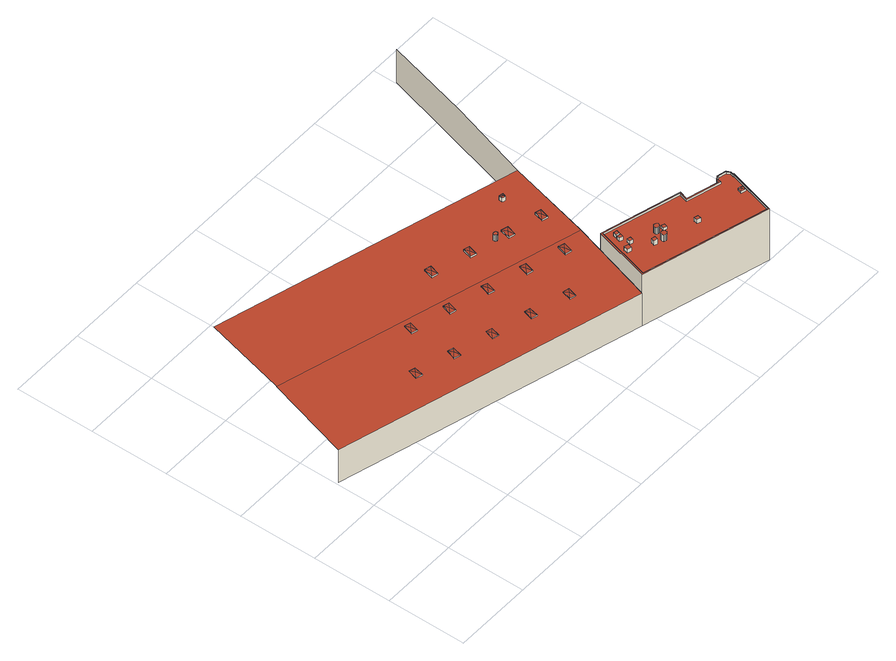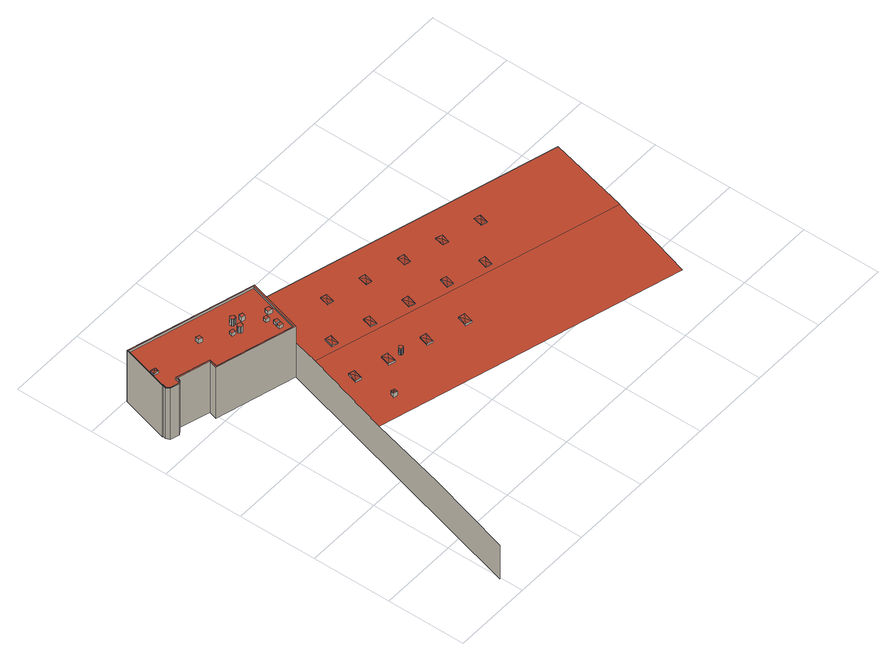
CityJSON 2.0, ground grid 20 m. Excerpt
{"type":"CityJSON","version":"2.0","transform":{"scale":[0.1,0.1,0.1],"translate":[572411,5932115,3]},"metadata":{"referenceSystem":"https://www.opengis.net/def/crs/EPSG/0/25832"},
"CityObjects":{
"building1":{"type":"Building","attributes":{"Grundfläche 2D":"24030.759298","Grundhöhe NN":"3.388"},"children":["building1-1","building1-2","building1-3","building1-4","building1-5","building1-6","building1-7","building1-8","building1-9","building1-10","building1-11","building1-12","building1-13","building1-14","building1-15","building1-16"],"geometry":[{"type":"MultiSurface","lod":"3","boundaries":[[[0,1,2,3]],[[4,5,6,7,8]],[[7,1,0,9,8]],[[10,11,12,4,8,9,0,3,13]]],"semantics":{"surfaces":[{"type":"WallSurface"},{"type":"RoofSurface"}],"values":[0,1,1,0]}}]},
"building1-1":{"type":"BuildingInstallation","parents":["building1"],"geometry":[{"type":"MultiSurface","lod":"3","boundaries":[[[14,15,16]],[[14,17,15]],[[14,16,18]],[[14,18,17]],[[16,15,19,20]],[[18,16,20,21]],[[17,18,21,22]],[[15,17,22,19]]],"semantics":{"surfaces":[{"type":"RoofSurface"},{"type":"WallSurface"}],"values":[0,0,0,0,1,1,1,1]}}]},
"building1-2":{"type":"BuildingInstallation","parents":["building1"],"geometry":[{"type":"MultiSurface","lod":"3","boundaries":[[[23,24,25]],[[23,26,24]],[[23,25,27]],[[23,27,26]],[[25,24,28,29]],[[27,25,29,30]],[[26,27,30,31]],[[24,26,31,28]]],"semantics":{"surfaces":[{"type":"RoofSurface"},{"type":"WallSurface"}],"values":[0,0,0,0,1,1,1,1]}}]},
"building1-3":{"type":"BuildingInstallation","parents":["building1"],"geometry":[{"type":"MultiSurface","lod":"3","boundaries":[[[32,33,34]],[[32,35,33]],[[32,34,36]],[[32,36,35]],[[34,33,37,38]],[[38,39,36,34]],[[35,36,39,40]],[[40,37,33,35]]],"semantics":{"surfaces":[{"type":"RoofSurface"},{"type":"WallSurface"}],"values":[0,0,0,0,1,1,1,1]}}]},
"building1-4":{"type":"BuildingInstallation","parents":["building1"],"geometry":[{"type":"MultiSurface","lod":"3","boundaries":[[[41,42,43]],[[41,44,42]],[[41,43,45]],[[41,45,44]],[[43,42,46,47]],[[45,43,47,48]],[[44,45,48,49]],[[42,44,49,46]]],"semantics":{"surfaces":[{"type":"RoofSurface"},{"type":"WallSurface"}],"values":[0,0,0,0,1,1,1,1]}}]},
"building1-5":{"type":"BuildingInstallation","parents":["building1"],"geometry":[{"type":"MultiSurface","lod":"3","boundaries":[[[50,51,52]],[[50,53,51]],[[50,52,54]],[[50,54,53]],[[52,51,55,56]],[[56,57,54,52]],[[53,54,57,58]],[[51,53,58,55]]],"semantics":{"surfaces":[{"type":"RoofSurface"},{"type":"WallSurface"}],"values":[0,0,0,0,1,1,1,1]}}]},
"building1-6":{"type":"BuildingInstallation","parents":["building1"],"geometry":[{"type":"MultiSurface","lod":"3","boundaries":[[[59,60,61]],[[59,62,60]],[[59,61,63]],[[59,63,62]],[[61,60,64,65]],[[63,61,65,66]],[[62,63,66,67]],[[60,62,67,64]]],"semantics":{"surfaces":[{"type":"RoofSurface"},{"type":"WallSurface"}],"values":[0,0,0,0,1,1,1,1]}}]},
"building1-7":{"type":"BuildingInstallation","parents":["building1"],"geometry":[{"type":"MultiSurface","lod":"3","boundaries":[[[68,69,70]],[[68,71,69]],[[68,70,72]],[[68,72,71]],[[70,69,73,74]],[[72,70,74,75]],[[71,72,75,76]],[[69,71,76,73]]],"semantics":{"surfaces":[{"type":"RoofSurface"},{"type":"WallSurface"}],"values":[0,0,0,0,1,1,1,1]}}]},
"building1-8":{"type":"BuildingInstallation","parents":["building1"],"geometry":[{"type":"MultiSurface","lod":"3","boundaries":[[[77,78,79]],[[77,80,78]],[[77,79,81]],[[77,81,80]],[[79,78,82,83]],[[81,79,83,84]],[[80,81,84,85]],[[78,80,85,82]]],"semantics":{"surfaces":[{"type":"RoofSurface"},{"type":"WallSurface"}],"values":[0,0,0,0,1,1,1,1]}}]},
"building1-9":{"type":"BuildingInstallation","parents":["building1"],"geometry":[{"type":"MultiSurface","lod":"3","boundaries":[[[86,87,88]],[[86,89,87]],[[86,88,90]],[[86,90,89]],[[88,87,91,92]],[[90,88,92,93]],[[89,90,93,94]],[[87,89,94,91]]],"semantics":{"surfaces":[{"type":"RoofSurface"},{"type":"WallSurface"}],"values":[0,0,0,0,1,1,1,1]}}]},
"building1-10":{"type":"BuildingInstallation","parents":["building1"],"geometry":[{"type":"MultiSurface","lod":"3","boundaries":[[[95,96,97]],[[95,98,96]],[[95,97,99]],[[95,99,98]],[[97,96,100,101]],[[99,97,101,102]],[[98,99,102,103]],[[96,98,103,100]]],"semantics":{"surfaces":[{"type":"RoofSurface"},{"type":"WallSurface"}],"values":[0,0,0,0,1,1,1,1]}}]},
"building1-11":{"type":"BuildingInstallation","parents":["building1"],"geometry":[{"type":"MultiSurface","lod":"3","boundaries":[[[104,105,106]],[[104,107,105]],[[104,106,108]],[[104,108,107]],[[106,105,109,110]],[[108,106,110,111]],[[107,108,111,112]],[[105,107,112,109]]],"semantics":{"surfaces":[{"type":"RoofSurface"},{"type":"WallSurface"}],"values":[0,0,0,0,1,1,1,1]}}]},
"building1-12":{"type":"BuildingInstallation","parents":["building1"],"geometry":[{"type":"MultiSurface","lod":"3","boundaries":[[[113,114,115,116,117,118,119,120,121,122,123,124,125,126,127,128,129,130]],[[121,120,131,132]],[[120,119,133,131]],[[122,121,132,134]],[[123,122,134,135]],[[124,123,135,136]],[[125,124,136,137]],[[126,125,137,138]],[[127,126,138,139]],[[128,127,139,140]],[[129,128,140,141]],[[130,129,141,142]],[[113,130,142,143]],[[114,113,143,144]],[[115,114,144,145]],[[116,115,145,146]],[[117,116,146,147]],[[118,117,147,148]],[[119,118,148,133]]],"semantics":{"surfaces":[{"type":"RoofSurface"},{"type":"WallSurface"}],"values":[0,1,1,1,1,1,1,1,1,1,1,1,1,1,1,1,1,1,1]}}]},
"building1-13":{"type":"BuildingInstallation","parents":["building1"],"geometry":[{"type":"MultiSurface","lod":"3","boundaries":[[[149,150,151]],[[149,152,150]],[[149,151,153]],[[149,153,152]],[[151,150,154,155]],[[153,151,155,156]],[[152,153,156,157]],[[150,152,157,154]]],"semantics":{"surfaces":[{"type":"RoofSurface"},{"type":"WallSurface"}],"values":[0,0,0,0,1,1,1,1]}}]},
"building1-14":{"type":"BuildingInstallation","parents":["building1"],"geometry":[{"type":"MultiSurface","lod":"3","boundaries":[[[158,159,160]],[[158,161,159]],[[158,160,162]],[[158,162,161]],[[160,159,163,164]],[[160,164,165,162]],[[165,166,161,162]],[[166,163,159,161]]],"semantics":{"surfaces":[{"type":"RoofSurface"},{"type":"WallSurface"}],"values":[0,0,0,0,1,1,1,1]}}]},
"building1-15":{"type":"BuildingInstallation","parents":["building1"],"geometry":[{"type":"MultiSurface","lod":"3","boundaries":[[[167,168,169]],[[167,170,168]],[[167,169,171]],[[167,171,170]],[[169,168,172,173]],[[173,174,171,169]],[[170,171,174,175]],[[168,170,175,172]]],"semantics":{"surfaces":[{"type":"RoofSurface"},{"type":"WallSurface"}],"values":[0,0,0,0,1,1,1,1]}}]},
"building1-16":{"type":"BuildingInstallation","parents":["building1"],"geometry":[{"type":"MultiSurface","lod":"3","boundaries":[[[176,177,178,179]],[[177,180,178]],[[177,176,181]],[[177,181,182]],[[183,177,182,184]],[[177,183,180]],[[185,186,187,176,179,178]],[[176,187,188,182,181]],[[182,188,189,183,184]],[[183,189,185,178,180]]],"semantics":{"surfaces":[{"type":"RoofSurface"},{"type":"WallSurface"}],"values":[0,0,0,0,0,0,1,1,1,1]}}]},
"building2":{"type":"Building","attributes":{"Grundfläche 2D":"478.999018","Grundhöhe NN":"3.388"},"children":["building2-1","building2-2","building2-3","building2-4","building2-5","building2-6","building2-7","building2-8","building2-9","building2-10"],"geometry":[{"type":"Solid","lod":"3","boundaries":[[[[190,191,192,193,194,195,196,197,198,199,200,201]],[[202,203,204,205,206,207,208,209,210,211,212,213,214],[215,216,217,218,219,220,221,222,223,224,225,226]],[[192,191,218,217]],[[193,192,217,216]],[[193,216,215,194]],[[215,226,195,194]],[[196,195,226,225]],[[225,224,197,196]],[[224,223,198,197]],[[199,198,223,222]],[[200,199,222,221]],[[201,200,221,220]],[[190,201,220,219]],[[191,190,219,218]],[[213,212,3,227]],[[214,213,227,228]],[[202,214,228,229]],[[205,204,230,231]],[[203,202,229,232]],[[204,203,232,230]],[[206,205,231,233]],[[207,206,233,234]],[[208,207,234,235]],[[209,208,235,236]],[[210,209,236,237]],[[212,211,210,237,13,3]],[[233,231,230,232,229,228,227,3,13,237,236,235,234]]]],"semantics":{"surfaces":[{"type":"RoofSurface"},{"type":"WallSurface"},{"type":"GroundSurface"}],"values":[[0,0,1,1,1,1,1,1,1,1,1,1,1,1,1,1,1,1,1,1,1,1,1,1,1,1,2]]}}]},
"building2-1":{"type":"BuildingInstallation","parents":["building2"],"geometry":[{"type":"MultiSurface","lod":"3","boundaries":[[[238,239,240]],[[241,242,243]],[[244,245,246,247,240,239,248,249,250,251,252,253,254,242,241]],[[240,247,255]],[[256,248,239,257]],[[257,239,238,258]],[[259,249,248,256]],[[260,250,249,259]],[[261,251,250,260]],[[262,252,251,261]],[[263,253,252,262]],[[264,254,253,263]],[[265,242,254,264]],[[266,243,242,265]],[[267,241,243,266]],[[268,244,241,267]],[[269,245,244,268]],[[270,246,245,269]],[[271,247,246,270]],[[272,255,247,271]],[[273,240,255,272]],[[258,238,240,273]]],"semantics":{"surfaces":[{"type":"RoofSurface"},{"type":"WallSurface"}],"values":[0,0,0,0,1,1,1,1,1,1,1,1,1,1,1,1,1,1,1,1,1,1]}}]},
"building2-2":{"type":"BuildingInstallation","parents":["building2"],"geometry":[{"type":"MultiSurface","lod":"3","boundaries":[[[274,275,276,277]],[[278,277,276,279]],[[280,274,277,278]],[[281,275,274,280]],[[279,276,275,281]]],"semantics":{"surfaces":[{"type":"RoofSurface"},{"type":"WallSurface"}],"values":[0,1,1,1,1]}}]},
"building2-3":{"type":"BuildingInstallation","parents":["building2"],"geometry":[{"type":"MultiSurface","lod":"3","boundaries":[[[282,283,284,285]],[[286,285,284,287]],[[288,282,285,286]],[[289,283,282,288]],[[287,284,283,289]]],"semantics":{"surfaces":[{"type":"RoofSurface"},{"type":"WallSurface"}],"values":[0,1,1,1,1]}}]},
"building2-4":{"type":"BuildingInstallation","parents":["building2"],"geometry":[{"type":"MultiSurface","lod":"3","boundaries":[[[290,291,292,293,294,295,296,297,298,299,300,301,302,303,304,305,306,307,308]],[[309,292,291,310]],[[311,293,292,309]],[[312,294,293,311]],[[313,295,294,312]],[[314,296,295,313]],[[315,297,296,314]],[[316,298,297,315]],[[317,299,298,316]],[[318,300,299,317]],[[319,301,300,318]],[[320,302,301,319]],[[321,303,302,320]],[[322,304,303,321]],[[322,323,324,306,305,304]],[[325,307,306,324]],[[326,308,307,325]],[[327,290,308,326]],[[310,291,290,327]]],"semantics":{"surfaces":[{"type":"RoofSurface"},{"type":"WallSurface"}],"values":[0,1,1,1,1,1,1,1,1,1,1,1,1,1,1,1,1,1,1]}}]},
"building2-5":{"type":"BuildingInstallation","parents":["building2"],"geometry":[{"type":"MultiSurface","lod":"3","boundaries":[[[328,329,330,331]],[[332,331,330,333]],[[334,328,331,332]],[[335,329,328,334]],[[333,330,329,335]]],"semantics":{"surfaces":[{"type":"RoofSurface"},{"type":"WallSurface"}],"values":[0,1,1,1,1]}}]},
"building2-6":{"type":"BuildingInstallation","parents":["building2"],"geometry":[{"type":"MultiSurface","lod":"3","boundaries":[[[336,337,338,339]],[[340,339,338,341]],[[342,336,339,340]],[[343,337,336,342]],[[341,338,337,343]]],"semantics":{"surfaces":[{"type":"RoofSurface"},{"type":"WallSurface"}],"values":[0,1,1,1,1]}}]},
"building2-7":{"type":"BuildingInstallation","parents":["building2"],"geometry":[{"type":"MultiSurface","lod":"3","boundaries":[[[344,345,346,347]],[[348,347,346,349]],[[350,344,347,348]],[[351,345,344,350]],[[349,346,345,351]]],"semantics":{"surfaces":[{"type":"RoofSurface"},{"type":"WallSurface"}],"values":[0,1,1,1,1]}}]},
"building2-8":{"type":"BuildingInstallation","parents":["building2"],"geometry":[{"type":"MultiSurface","lod":"3","boundaries":[[[352,353,354,355]],[[356,355,354,357]],[[358,352,355,356]],[[359,353,352,358]],[[357,354,353,359]]],"semantics":{"surfaces":[{"type":"RoofSurface"},{"type":"WallSurface"}],"values":[0,1,1,1,1]}}]},
"building2-9":{"type":"BuildingInstallation","parents":["building2"],"geometry":[{"type":"MultiSurface","lod":"3","boundaries":[[[360,361,362]],[[362,361,363]],[[364,361,360]],[[365,363,361,364]],[[366,367,360,362]],[[367,368,364,360]],[[369,370,363,365,364,368]],[[370,366,362,363]]],"semantics":{"surfaces":[{"type":"RoofSurface"},{"type":"WallSurface"}],"values":[0,0,0,0,1,1,1,1]}}]},
"building2-10":{"type":"BuildingInstallation","parents":["building2"],"geometry":[{"type":"MultiSurface","lod":"3","boundaries":[[[371,372,373,374,375]],[[376,373,372,377]],[[378,374,373,376]],[[379,375,374,378]],[[380,377,372,371,375,379]]],"semantics":{"surfaces":[{"type":"RoofSurface"},{"type":"WallSurface"}],"values":[0,1,1,1,1]}}]}
},
"vertices":[
[766,90,102],[6,302,102],[6,302,4],[766,90,4],[886,521,101],[126,733,101],[66,516,110],[65,515,110],[825,302,110],[767,93,102],[1004,941,4],[1004,941,104],[943,725,110],[767,93,4],
[281,313,110],[286,299,107],[292,323,107],[270,303,107],[277,328,107],[286,299,105],[292,323,106],[277,328,106],[270,303,105],
[377,287,110],[382,272,107],[388,296,107],[366,277,107],[373,301,107],[382,272,105],[388,296,106],[373,301,106],[366,277,105],
[375,400,114],[379,386,112],[386,411,112],[364,390,112],[371,415,112],[379,386,109],[386,411,110],[371,415,110],[364,390,109],
[473,260,110],[478,246,107],[484,270,107],[462,250,107],[469,274,107],[478,246,105],[484,270,106],[469,274,106],[462,250,105],
[471,374,114],[475,359,112],[483,384,112],[460,363,112],[467,388,112],[475,359,109],[483,384,110],[467,388,110],[460,363,109],
[569,233,110],[574,219,107],[580,243,107],[559,223,107],[565,247,107],[574,219,105],[580,243,106],[565,247,106],[559,223,105],
[567,347,114],[571,332,112],[578,357,112],[556,336,112],[563,362,112],[571,332,109],[578,357,110],[563,362,110],[556,336,109],
[533,472,113],[537,457,111],[544,482,111],[521,461,111],[528,486,111],[537,457,107],[544,482,106],[528,486,106],[521,461,107],
[666,206,110],[670,192,107],[677,216,107],[655,196,107],[661,220,107],[670,192,105],[677,216,106],[661,220,106],[655,196,105],
[663,320,114],[667,305,112],[674,330,112],[652,309,112],[659,335,112],[667,305,109],[674,330,110],[659,335,110],[652,309,109],
[629,445,113],[633,430,111],[640,455,111],[618,434,111],[625,459,111],[633,430,107],[640,455,106],[625,459,106],[618,434,107],
[696,422,126],[698,424,126],[698,426,126],[698,428,126],[698,429,126],[697,430,126],[695,431,126],[693,432,126],[691,431,126],[689,430,126],[689,429,126],[688,428,126],[688,426,126],[689,424,126],[691,422,126],[692,421,126],[693,421,126],[695,422,126],[693,432,107],[691,431,107],[695,431,107],[689,430,107],[689,429,107],[688,428,107],[688,426,107],[689,424,107],[691,422,107],[692,421,107],[693,421,107],[695,422,107],[696,422,107],[698,424,107],[698,426,107],[698,428,107],[698,429,107],[697,430,107],
[759,293,114],[764,278,112],[771,303,112],[748,282,112],[755,308,112],[764,278,109],[771,303,110],[755,308,110],[748,282,109],
[725,418,113],[729,403,111],[736,428,111],[713,407,111],[720,433,111],[729,403,107],[736,428,106],[720,433,106],[713,407,107],
[808,395,113],[812,380,111],[819,405,111],[797,384,111],[804,409,111],[812,380,107],[819,405,106],[804,409,106],[797,384,107],
[799,484,116],[796,490,117],[790,487,116],[795,485,116],[791,491,116],[801,489,116],[802,494,116],[792,496,116],[797,495,116],[790,487,104],[795,485,104],[799,484,104],[802,494,103],[792,496,103],
[1086,142,152],[1083,131,152],[997,155,152],[1003,177,152],[810,231,152],[771,92,152],[1084,5,152],[1117,123,152],[1115,123,152],[1118,133,152],[1113,141,152],[1094,146,152],[1118,125,157],[1120,133,157],[1115,143,157],[1093,149,157],[1084,143,157],[1081,135,157],[1001,158,157],[1007,179,157],[807,235,157],[767,93,157],[766,90,157],[1085,1,157],[1120,125,157],[810,231,157],[1003,177,157],[997,155,157],[1083,131,157],[1086,142,157],[1094,146,157],[1113,141,157],[1118,133,157],[1115,123,157],[1117,123,157],[1084,5,157],[771,92,157],[1085,1,4],[1120,125,4],[1118,125,4],[1115,143,4],[1093,149,4],[1120,133,4],[1084,143,4],[1081,135,4],[1001,158,4],[1007,179,4],[807,235,4],
[884,129,172],[881,129,172],[885,128,172],[883,117,172],[879,117,171],[881,116,172],[884,117,172],[887,120,172],[887,123,172],[887,124,172],[878,129,172],[876,128,172],[875,126,172],[875,125,172],[874,123,172],[875,120,171],[877,118,171],[887,126,172],[878,129,152],[881,129,152],[884,129,152],[876,128,152],[875,126,152],[875,125,152],[874,123,152],[875,120,152],[877,118,152],[879,117,152],[881,116,152],[883,117,152],[884,117,152],[887,120,152],[887,123,152],[887,124,152],[887,126,152],[885,128,152],
[865,134,166],[856,136,166],[853,128,166],[862,125,166],[862,125,152],[853,128,152],[865,134,152],[856,136,152],
[971,103,164],[962,106,164],[960,97,164],[969,94,164],[969,94,152],[960,97,152],[971,103,152],[962,106,152],
[892,153,171],[889,155,171],[886,155,171],[885,154,171],[883,153,171],[882,151,171],[882,150,171],[882,146,171],[883,144,171],[885,143,171],[887,142,171],[889,142,171],[890,142,171],[893,144,171],[894,147,171],[894,148,171],[895,149,171],[894,150,171],[893,152,171],[886,155,152],[889,155,152],[885,154,152],[883,153,152],[882,151,152],[882,150,152],[882,146,152],[883,144,152],[885,143,152],[887,142,152],[889,142,152],[890,142,152],[893,144,152],[894,147,152],[894,148,152],[895,149,152],[894,150,152],[893,152,152],[892,153,152],
[828,198,162],[819,200,162],[817,192,162],[826,189,162],[826,189,152],[817,192,152],[828,198,152],[819,200,152],
[820,204,162],[829,201,162],[831,210,162],[822,212,162],[822,212,152],[831,210,152],[820,204,152],[829,201,152],
[814,165,163],[803,168,163],[801,157,163],[811,154,163],[811,154,152],[801,157,152],[814,165,152],[803,168,152],
[834,176,162],[826,178,162],[824,169,162],[832,167,162],[832,167,152],[824,169,152],[834,176,152],[826,178,152],
[1100,77,157],[1095,84,159],[1088,80,157],[1091,91,157],[1103,88,157],[1097,90,157],[1088,80,152],[1100,77,152],[1103,88,152],[1097,90,152],[1091,91,152],
[901,145,161],[899,139,161],[908,136,161],[910,145,161],[902,147,161],[908,136,152],[899,139,152],[910,145,152],[902,147,152],[901,145,152]
]}
